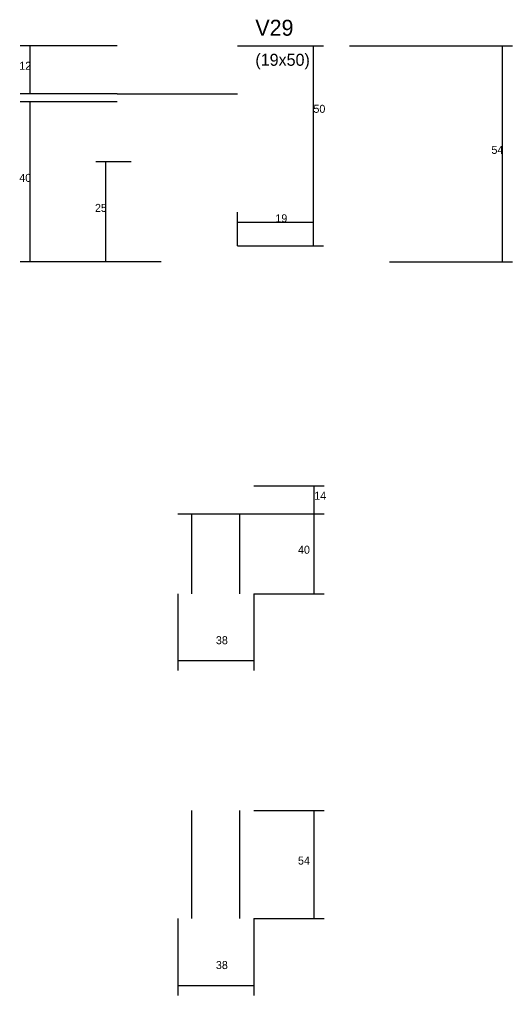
# Model space of a CAD drawing. Header units: metres. Extents: x 132420 to 134174, y 26564 to 27051.
# Drawn here: x 133927.9 to 134174.1, y 26563.5 to 27051.1 of the extents above; entities that cross this region are included whole.
import ezdxf

# ---------------------------------------------------------------- set-up
doc = ezdxf.new("R2010")
doc.units = ezdxf.units.M
for name, color, linetype in [('COTA', 4, 'Continuous'), ('Cota Seção (2x)', 4, 'Continuous'), ('Painéis', 200, 'Continuous'), ('SARR_2.2x7', 40, 'Continuous'), ('Texto Seção', 7, 'Continuous')]:
    doc.layers.add(name, color=color, linetype=linetype)

msp = doc.modelspace()

# ---------------------------------------------------------------- linework, layer by layer
at = {"layer": 'COTA'}
for p, q in [((133976.7, 27038), (133928.3, 27038)), ((133933.3, 27014), (133933.3, 27038)), ((134092.7, 27038), (134174.1, 27038)), ((134169.1, 26930), (134169.1, 27038)), ((133976.7, 27014), (133928.3, 27014)), ((133976.7, 27010), (133928.3, 27010)), ((133933.3, 26930), (133933.3, 27010)), ((133983.7, 26980), (133966.1, 26980)), ((133971.1, 26930), (133971.1, 26980)), ((133998.7, 26930), (133928.3, 26930)), ((133983.7, 26930), (133966.1, 26930)), ((134112.7, 26930), (134174.1, 26930)), ((134045, 26818.2), (134080.1, 26818.2)), ((134075.1, 26804.2), (134075.1, 26818.2)), ((134045, 26804.2), (134080.1, 26804.2)), ((134045, 26804.2), (134080.1, 26804.2)), ((134075.1, 26764.2), (134075.1, 26804.2)), ((134007, 26764.2), (134007, 26725.8)), ((134045, 26764.2), (134045, 26725.8)), ((134045, 26764.2), (134080.1, 26764.2)), ((134007, 26730.8), (134045, 26730.8)), ((134045, 26655.9), (134080.1, 26655.9)), ((134075.1, 26601.9), (134075.1, 26655.9)), ((134007, 26601.9), (134007, 26563.5)), ((134045, 26601.9), (134045, 26563.5)), ((134045, 26601.9), (134080.1, 26601.9)), ((134007, 26568.5), (134045, 26568.5))]:
    msp.add_line(p, q, dxfattribs=at)
at = {"layer": 'Cota Seção (2x)'}
for p, q in [((134036.7, 27038), (134079.7, 27038)), ((134074.7, 26938), (134074.7, 27038)), ((134036.7, 26938), (134036.7, 26954.8)), ((134074.7, 26938), (134074.7, 26954.8)), ((134036.7, 26949.8), (134074.7, 26949.8)), ((134036.7, 26938), (134079.7, 26938))]:
    msp.add_line(p, q, dxfattribs=at)
at = {"layer": 'Painéis'}
for p, q in [((133976.7, 27014), (134036.7, 27014)), ((134036.7, 26938), (134074.7, 26938)), ((134007, 26804.2), (134045, 26804.2))]:
    msp.add_line(p, q, dxfattribs=at)
at = {"layer": 'SARR_2.2x7'}
for p, q in [((134014, 26764.2), (134014, 26804.2)), ((134038, 26764.2), (134038, 26804.2)), ((134014, 26601.9), (134014, 26655.9)), ((134038, 26601.9), (134038, 26655.9))]:
    msp.add_line(p, q, dxfattribs=at)

# ---------------------------------------------------------------- texts
at = {"layer": 'COTA'}
for s, p in [('12', (133927.8, 27026)), ('54', (134163.6, 26984)), ('40', (133927.8, 26970)), ('25', (133965.6, 26955)), ('14', (134075.1, 26811.2)), ('40', (134067, 26784.2)), ('38', (134026, 26739)), ('54', (134067, 26628.9)), ('38', (134026, 26576.7))]:
    msp.add_text(s, height=4, dxfattribs=at).set_placement(p)
at = {"layer": 'Cota Seção (2x)'}
for s, p in [('50', (134074.7, 27004.5)), ('19', (134055.7, 26949.8))]:
    msp.add_text(s, height=4, dxfattribs=at).set_placement(p)
at = {"layer": 'Texto Seção'}
for s, height, p in [('V29', 8, (134045.7, 27043)), ('(19x50)', 6, (134045.7, 27028))]:
    msp.add_text(s, height=height, dxfattribs=at).set_placement(p)

doc.saveas('drawing.dxf')
